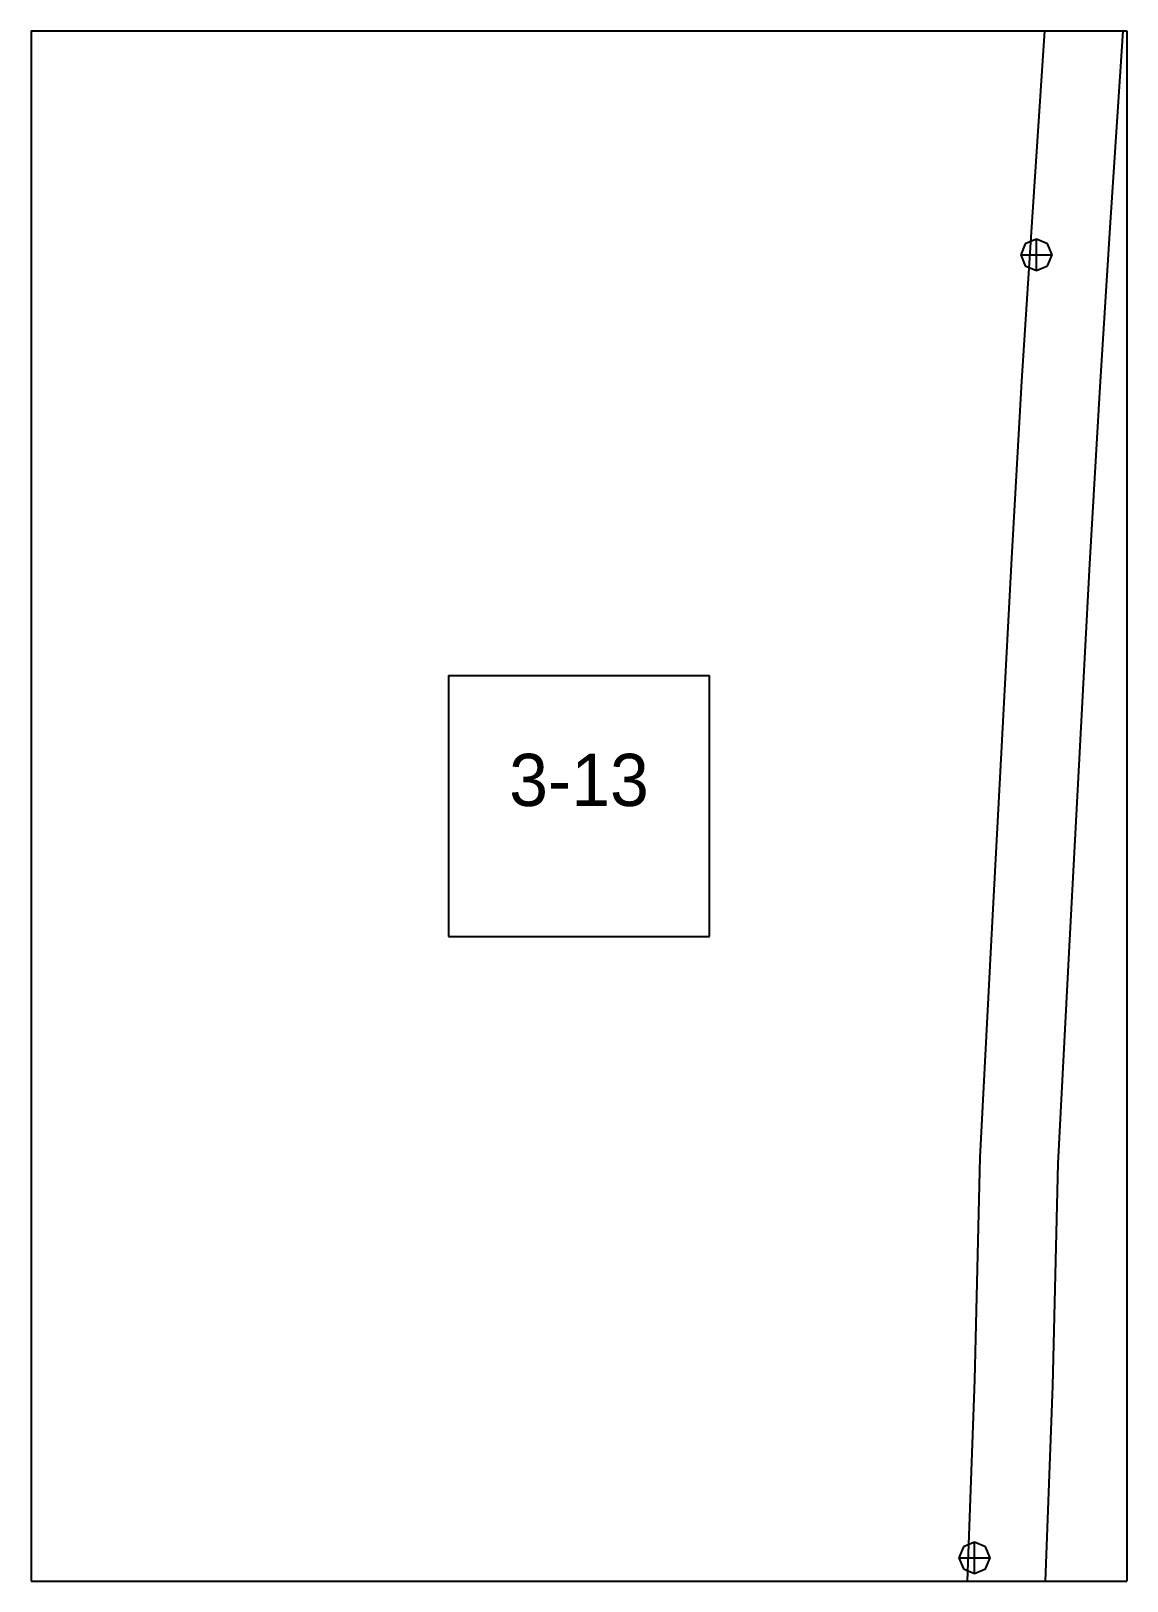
# Paper-space layout 'Plan 3-13' of a CAD drawing. Header units: metres, sheet in millimetres. Extents: x 0 to 210, y 0 to 297.
# The model-space entities are those that its viewports show. They can reach past a viewport. Long polylines and large blocks are cut down to what shows.
import ezdxf
from ezdxf.enums import TextEntityAlignment as Align

# ---------------------------------------------------------------- set-up
doc = ezdxf.new("R2010")
doc.units = ezdxf.units.M
for name, color, linetype in [('default', 7, 'Continuous'), ('TEXTLAYER', 7, 'Continuous'), ('VIEWPORTS', 7, 'Continuous')]:
    doc.layers.add(name, color=color, linetype=linetype)

msp = doc.modelspace()

# ---------------------------------------------------------------- linework, layer by layer
at = {"color": 9}
for p, q in [((2520, -297), (2520, -594)), ((2520, -297), (2520, -594)), ((2730, -297), (2730, -594)), ((2730, -297), (2730, -594)), ((2310, -594), (2520, -594)), ((2310, -594), (2520, -594)), ((2520, -594), (2730, -594)), ((2520, -594), (2520, -891)), ((2520, -594), (2730, -594)), ((2520, -594), (2520, -891)), ((2730, -594), (2940, -594)), ((2730, -594), (2730, -891)), ((2730, -594), (2940, -594)), ((2730, -594), (2730, -891)), ((2600, -717.5), (2650, -717.5)), ((2600, -717.5), (2600, -767.5)), ((2650, -767.5), (2650, -717.5)), ((2600, -767.5), (2650, -767.5)), ((2310, -891), (2520, -891)), ((2310, -891), (2520, -891)), ((2520, -891), (2730, -891)), ((2520, -891), (2520, -1188)), ((2520, -891), (2730, -891)), ((2520, -891), (2520, -1188)), ((2730, -891), (2940, -891)), ((2730, -891), (2730, -1188)), ((2730, -891), (2940, -891)), ((2730, -891), (2730, -1188))]:
    msp.add_line(p, q, dxfattribs=at)
at = {"layer": 'default', "color": 7, "linetype": 'Continuous'}
for p, q in [((2713.79, -600.67), (2715.57, -574.25)), ((2728.74, -601.77), (2730.52, -575.38)), ((2711.89, -629.62), (2713.79, -600.67)), ((2726.85, -630.72), (2728.74, -601.77)), ((2709.87, -661.1), (2711.89, -629.62)), ((2724.83, -662.19), (2726.85, -630.72)), ((2710.51, -634.77), (2709.63, -636.9)), ((2712.63, -633.9), (2710.51, -634.77)), ((2714.75, -634.77), (2712.63, -633.9)), ((2712.63, -639.9), (2712.63, -633.9)), ((2715.63, -636.9), (2714.75, -634.77)), ((2709.63, -636.9), (2710.51, -639.02)), ((2709.63, -636.9), (2715.63, -636.9)), ((2714.75, -639.02), (2715.63, -636.9)), ((2710.51, -639.02), (2712.63, -639.9)), ((2712.63, -639.9), (2714.75, -639.02)), ((2707.93, -694.98), (2709.87, -661.1)), ((2722.89, -696.08), (2724.83, -662.19)), ((2706.01, -731.12), (2707.93, -694.98)), ((2720.97, -732.22), (2722.89, -696.08)), ((2703.99, -769.43), (2706.01, -731.12)), ((2718.95, -770.54), (2720.97, -732.22)), ((2701.88, -809.86), (2703.99, -769.43)), ((2716.83, -810.99), (2718.95, -770.54)), ((2700.85, -852.46), (2701.88, -809.86)), ((2715.8, -853.6), (2716.83, -810.99)), ((2699.18, -897.09), (2700.85, -852.46)), ((2714.13, -898.26), (2715.8, -853.6)), ((2698.65, -884.44), (2697.77, -886.56)), ((2700.77, -883.56), (2698.65, -884.44)), ((2702.9, -884.44), (2700.77, -883.56)), ((2700.77, -889.56), (2700.77, -883.56)), ((2703.77, -886.56), (2702.9, -884.44)), ((2697.77, -886.56), (2698.65, -888.68)), ((2697.77, -886.56), (2703.77, -886.56)), ((2702.9, -888.68), (2703.77, -886.56)), ((2698.65, -888.68), (2700.77, -889.56)), ((2700.77, -889.56), (2702.9, -888.68))]:
    msp.add_line(p, q, dxfattribs=at)

# ---------------------------------------------------------------- texts
at = {"layer": 'TEXTLAYER', "color": 1}
msp.add_text('3-13', height=10, dxfattribs=at).set_placement((2625, -742.5), align=Align.CENTER)

psp = doc.layouts.new('Plan 3-13')

# ---------------------------------------------------------------- viewports
at = {"layer": 'VIEWPORTS'}
psp.add_viewport(center=(105, 148.5), size=(210, 297), view_center_point=(2625, -742.5), view_height=297, dxfattribs=at)

doc.saveas('drawing.dxf')
